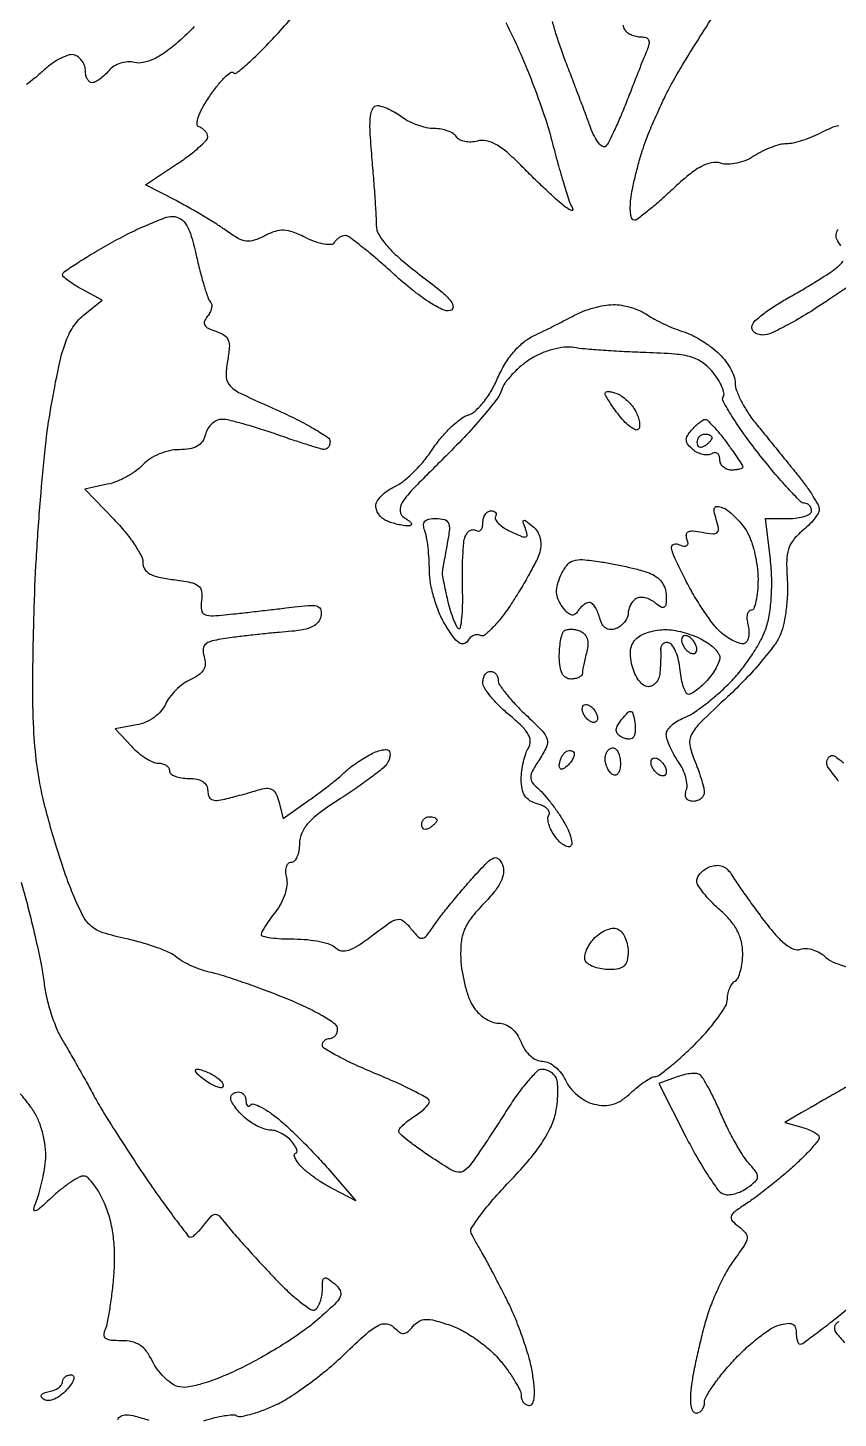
# Model space of a CAD drawing. Extents: x 0 to 102, y 0 to 135.
# Drawn here: x 71.19 to 80.16, y 37.76 to 53.14 of the extents above; entities that cross this region are included whole.
import ezdxf

# ---------------------------------------------------------------- set-up
doc = ezdxf.new("R2010")
doc.units = 0
doc.header["$MEASUREMENT"] = 0

msp = doc.modelspace()

# ---------------------------------------------------------------- linework, layer by layer
for points in [[(76.479322, 53.201653, -0.015748), (76.623816, 52.897868, -0.010361), (76.771639, 52.540042, -0.010428), (76.901131, 52.185499, -0.019737), (76.988062, 51.894037, 0.004768), (77.054698, 51.643469, 0.006238), (77.120637, 51.415822, 0.004699), (77.179898, 51.2268, 0.056876), (77.21136, 51.157622, -0.134107), (77.218549, 51.132028, -0.491659), (77.207269, 51.123199, -0.087823), (77.170483, 51.139847, -0.01729), (77.111887, 51.183, -0.016598), (77.030015, 51.252315, -0.004812), (76.908393, 51.364566, -0.004832), (76.773721, 51.493759, -0.005143), (76.644374, 51.622898, 0.020191), (76.49206, 51.766078, 0.051616), (76.368173, 51.852846, 0.075013), (76.261416, 51.892798, 0.116556), (76.163574, 51.890478, -0.053932), (76.092926, 51.879943, -0.059952), (76.024217, 51.885417, -0.068385), (75.967605, 51.905177, -0.13706), (75.933055, 51.93703, 0.116711), (75.89772, 51.972326, 0.049108), (75.837, 52.001984, 0.045006), (75.762903, 52.022192, 0.044105), (75.685877, 52.029, -0.052817), (75.601049, 52.037986, -0.031483), (75.503211, 52.065487, -0.031242), (75.408099, 52.105635, -0.046451), (75.33132, 52.153209, 0.028159), (75.260215, 52.200947, 0.026107), (75.182417, 52.241723, 0.027046), (75.109364, 52.270602, 0.074736), (75.055022, 52.280109, 0.283963), (75.003543, 52.249991, 0.095301), (74.97685, 52.163101, 0.040898), (74.972589, 52.00094, 0.008156), (74.993386, 51.71175, -0.002538), (75.012688, 51.479816, -0.002799), (75.028973, 51.255143, -0.002603), (75.040809, 51.063106, -0.014268), (75.043698, 50.959243, 0.136232), (75.071902, 50.857365, 0.04579), (75.163922, 50.731789, 0.034305), (75.313674, 50.584145, 0.015505), (75.528334, 50.411012, -0.008719), (75.758075, 50.230805, -0.046739), (75.871531, 50.119462, -0.176842), (75.895422, 50.05428, -0.358957), (75.862984, 50.014818, -0.165029), (75.774567, 50.026699, -0.028097), (75.624712, 50.111879, -0.026196), (75.443996, 50.242381, -0.015665), (75.242817, 50.414999, 0.007186), (75.057426, 50.579608, 0.010563), (74.88946, 50.718405, 0.0062), (74.745645, 50.829347, 0.162578), (74.699975, 50.8446, 0.090008), (74.668585, 50.838903, 0.053207), (74.634454, 50.821764, 0.050966), (74.602917, 50.796597, 0.060535), (74.57914, 50.76686, -0.243605), (74.542781, 50.745099, -0.057426), (74.469794, 50.748994, -0.045481), (74.375483, 50.773974, -0.028235), (74.270214, 50.819264, 0.025331), (74.125347, 50.882587, 0.07794), (74.020925, 50.904394, 0.091634), (73.924563, 50.891556, 0.044076), (73.809503, 50.842461, -0.041684), (73.693915, 50.792487, -0.113096), (73.605627, 50.783671, -0.098218), (73.514902, 50.81389, -0.026868), (73.387395, 50.895807, 0.014554), (73.278477, 50.969632, 0.006532), (73.131382, 51.060526, 0.00646), (72.973327, 51.152606, 0.008737), (72.827995, 51.231459), (72.490871, 51.406819), (72.834936, 51.63451, 0.014378), (72.966739, 51.72729, 0.020405), (73.077931, 51.817744, 0.017025), (73.162106, 51.897392, 0.197245), (73.179, 51.93855, 0.110114), (73.17197, 51.970085, 0.070067), (73.151321, 52.001699, 0.065095), (73.120796, 52.028595, 0.067737), (73.084774, 52.046309, -0.326294), (73.060443, 52.080517, -0.079094), (73.072937, 52.153114, -0.047226), (73.119819, 52.25735, -0.019799), (73.201201, 52.388132, -0.018017), (73.285684, 52.503453, -0.030935), (73.365132, 52.592204, -0.033699), (73.431279, 52.649224, -0.373396), (73.463453, 52.646947, 0.384499), (73.500696, 52.645036, 0.011263), (73.630709, 52.755754, 0.017147), (73.785916, 52.90393, 0.010279), (73.960376, 53.089811, -0.001661), (74.146403, 53.294991, -0.001576)], [(80.164113, 52.058568, 0.082694), (80.089984, 52.04029, 0.018505), (79.97197, 51.984186, -0.022758), (79.870353, 51.936932, -0.020097), (79.760599, 51.896921, -0.020579), (79.65871, 51.868916, -0.055966), (79.584473, 51.860321, 0.063634), (79.512239, 51.850837, 0.026001), (79.417774, 51.820615, 0.025215), (79.318402, 51.777183, 0.029402), (79.229066, 51.725884, -0.047502), (79.136747, 51.677221, -0.044522), (79.034893, 51.645581, -0.047241), (78.936743, 51.633966, -0.082867), (78.855997, 51.645508, 0.127201), (78.756326, 51.650924, 0.074804), (78.643449, 51.609966, 0.048188), (78.505368, 51.516768, 0.016373), (78.323564, 51.356424, -0.007957), (78.179676, 51.225148, -0.011584), (78.048381, 51.114446, -0.007247), (77.93601, 51.02672, -0.163523), (77.897561, 51.0138, -0.31246), (77.875338, 51.029191, -0.0524), (77.861552, 51.082141, -0.041518), (77.85651, 51.157273, -0.024997), (77.862401, 51.24645, -0.021658), (77.880521, 51.359261, -0.008952), (77.91434, 51.510164, -0.008838), (77.956421, 51.670902, -0.011252), (78.001164, 51.8175, -0.01668), (78.058782, 51.974328, -0.008401), (78.141316, 52.168326, -0.008333), (78.233424, 52.366172, -0.012242), (78.321471, 52.5366, -0.011212), (78.432269, 52.728434, -0.003738), (78.602786, 53.004279, -0.003718), (78.796255, 53.307065, -0.004231)], [(73.028717, 53.156771, -0.024042), (72.861886, 52.995791, -0.022934), (72.711232, 52.875545, -0.045205), (72.579766, 52.797203, -0.059309), (72.465812, 52.758352, -0.111419), (72.369022, 52.759496, 0.073031), (72.292238, 52.766266, 0.062452), (72.212309, 52.751507, 0.063272), (72.139524, 52.717798, 0.079662), (72.083714, 52.668939, -0.030337), (72.036209, 52.618291, -0.03337), (71.984337, 52.575474, -0.035478), (71.935588, 52.545425, -0.120954), (71.899641, 52.5366, -0.170139), (71.871316, 52.546526, -0.094361), (71.847208, 52.574657, -0.07493), (71.830904, 52.616596, -0.055357), (71.8254, 52.666155, 0.082087), (71.81666, 52.719035, 0.065818), (71.791057, 52.770832, 0.066426), (71.753183, 52.81374, 0.087363), (71.708489, 52.840573, 0.16219), (71.647727, 52.843299, 0.044737), (71.55723, 52.808597, 0.040244), (71.455842, 52.748368, 0.032746), (71.357736, 52.668718, -0.014243), (71.262904, 52.585725, -0.01859), (71.171362, 52.515661, -0.016391)], [(77.778847, 53.1718, 0.157085), (77.789299, 53.129449, 0.092986), (77.819049, 53.096803, 0.052985), (77.864978, 53.069242, 0.050407), (77.918943, 53.050524, 0.058352), (77.972944, 53.0442, -0.078723), (78.028658, 53.035373, -0.208339), (78.05822, 53.00918, -0.163521), (78.063215, 52.964274, -0.046075), (78.041732, 52.89615, 0.003975), (78.007658, 52.813165, 0.000833), (77.94941, 52.667333, 0.000874), (77.882407, 52.497903, 0.000827), (77.814749, 52.3251, -0.007444), (77.746813, 52.158131, -0.009482), (77.678976, 52.006335, -0.007728), (77.618056, 51.881716, -0.074848), (77.583982, 51.833943, -0.349453), (77.550866, 51.829633, -0.088742), (77.507166, 51.867957, -0.053035), (77.459293, 51.943001, -0.027311), (77.415101, 52.045443, 0.001504), (77.36429, 52.182227, 0.000616), (77.294502, 52.367687, 0.000609), (77.219064, 52.566682, 0.00078), (77.149087, 52.749735, -0.007453), (77.086638, 52.919872, -0.009274), (77.033907, 53.079884, -0.00781), (76.994405, 53.215132, -0.067238)], [(73.135046, 37.731054, -0.0185), (73.252833, 37.765151, -0.02389), (73.363223, 37.787185, -0.022782), (73.454734, 37.796708, -0.15413), (73.49834, 37.78568, 0.186721), (73.543603, 37.777238, 0.020154), (73.649282, 37.801438, 0.022563), (73.777071, 37.842446, 0.016327), (73.915505, 37.899075, 0.037529), (74.079066, 37.987576, 0.015325), (74.287574, 38.130728, 0.015062), (74.503158, 38.29888, 0.018619), (74.692999, 38.468694, -0.008732), (74.931126, 38.690328, -0.057225), (75.063932, 38.78469, -0.145974), (75.156579, 38.804779, -0.179137), (75.236506, 38.768037, 0.036475), (75.30152, 38.711875, 0.168798), (75.348203, 38.697172, 0.174437), (75.39302, 38.714799, 0.039508), (75.45094, 38.774327, -0.085593), (75.517518, 38.831242, -0.127284), (75.590768, 38.852569, -0.074946), (75.692622, 38.840339, -0.015505), (75.865569, 38.786818, -0.04521), (76.002983, 38.725208, -0.026047), (76.156366, 38.628203, -0.025856), (76.301421, 38.513822, -0.03896), (76.413846, 38.398691, -0.017559), (76.503339, 38.283502, -0.021065), (76.578935, 38.168938, -0.020311), (76.633824, 38.068591, -0.115489), (76.6476, 38.009746, 0.083113), (76.654564, 37.968138, 0.092708), (76.674636, 37.932803, 0.100584), (76.704531, 37.909174, 0.117625), (76.739636, 37.9008, 0.292823), (76.775834, 37.923988, 0.084882), (76.793832, 37.991101, 0.047291), (76.793625, 38.101686, 0.016317), (76.773041, 38.26035, 0.028914), (76.735599, 38.42821, 0.013924), (76.669356, 38.638538, 0.013755), (76.587884, 38.854677, 0.019157), (76.502404, 39.0429, 0.002074), (76.415684, 39.214152, 0.002297), (76.330428, 39.378921, 0.002129), (76.256428, 39.518887, 0.011873), (76.214661, 39.5928, -0.004087), (76.182471, 39.647752, -0.003187), (76.148363, 39.707967, -0.003222), (76.117307, 39.764473, -0.007831), (76.095322, 39.806658, -0.266764), (76.098457, 39.861984, -0.015076), (76.200231, 40.008177, -0.019845), (76.339806, 40.181491, -0.012943), (76.513688, 40.37057, 0.016191), (76.721947, 40.600005, 0.028874), (76.875556, 40.803354, 0.035467), (76.978877, 40.984516, 0.065584), (77.031513, 41.145274, 0.021521), (77.048804, 41.26587, 0.024733), (77.054607, 41.382022, 0.024929), (77.04978, 41.479677, 0.114076), (77.031693, 41.533111, 0.073352), (77.00292, 41.567269, 0.055449), (76.962772, 41.595542, 0.056023), (76.917926, 41.61402, 0.079979), (76.875257, 41.619135, 0.190057), (76.821701, 41.595477, 0.017637), (76.721856, 41.486989, 0.020737), (76.609112, 41.343858, 0.014784), (76.494529, 41.174985, -0.002384), (76.378944, 40.995196, -0.002481), (76.263165, 40.818899, -0.002386), (76.161559, 40.667419, -0.010835), (76.100056, 40.580768, -0.063163), (76.022088, 40.499569, -0.213251), (75.952636, 40.481142, -0.097782), (75.857948, 40.516331, -0.008461), (75.639776, 40.65546, -0.009953), (75.507279, 40.746987, -0.014863), (75.395572, 40.832638, -0.009779), (75.307529, 40.907311, -0.215187), (75.294, 40.937292, -0.178696), (75.30389, 40.964082, -0.02755), (75.343703, 41.005768, -0.02783), (75.398406, 41.051626, -0.020945), (75.4632, 41.095967, 0.024806), (75.52796, 41.141022, 0.031608), (75.582617, 41.189022, 0.032945), (75.621708, 41.233495, 0.166414), (75.632125, 41.264367, 0.271611), (75.612562, 41.297388, 0.007326), (75.458052, 41.379982, 0.013291), (75.266826, 41.472276, 0.008474), (75.039925, 41.569855, -0.01008), (74.813062, 41.668282, -0.015625), (74.621878, 41.763184, -0.009901), (74.470124, 41.848428, -0.265805), (74.448, 41.887105, -0.112804), (74.454494, 41.915523, -0.100212), (74.472851, 41.939717, -0.094196), (74.500296, 41.95595, -0.086789), (74.5326, 41.9616, 0.124317), (74.564843, 41.969743, 0.101071), (74.592268, 41.992664, 0.090805), (74.610647, 42.026953, 0.078543), (74.616925, 42.06735, 0.245458), (74.589245, 42.120002, 0.018572), (74.449065, 42.209508, 0.022237), (74.264596, 42.307109, 0.014897), (74.045875, 42.402793, 0.006096), (73.808736, 42.494881, 0.006003), (73.568211, 42.581646, 0.005916), (73.355688, 42.652634, 0.022765), (73.2213, 42.689106, -0.026999), (73.114572, 42.719044, -0.021888), (73.003762, 42.76218, -0.022414), (72.904926, 42.811126, -0.052038), (72.837145, 42.858361, 0.072585), (72.759729, 42.90773, 0.017882), (72.61971, 42.964797, 0.017927), (72.452946, 43.019211, 0.017074), (72.279992, 43.062528, -0.021161), (72.018987, 43.130169, -0.106124), (71.887795, 43.203097, -0.098768), (71.793482, 43.325856, -0.017089), (71.67236, 43.59418, -0.015275), (71.593226, 43.804864, -0.007376), (71.504211, 44.078973, -0.007307), (71.419757, 44.367625, -0.01041), (71.353876, 44.6265, -0.024815), (71.287613, 44.993224, -0.020223), (71.252263, 45.390708, -0.014255), (71.242141, 45.903107, -0.00469), (71.255815, 46.6569, -0.007359), (71.281818, 47.2722, -0.006217), (71.326987, 47.92213, -0.006312), (71.383256, 48.516152, -0.016453), (71.443127, 48.9411, -0.00772), (71.529548, 49.394584, -0.033531), (71.602725, 49.658186, -0.057607), (71.686554, 49.830443, -0.07934), (71.800672, 49.958902), (72.010491, 50.130704), (71.791046, 50.248148, -0.016431), (71.707052, 50.296715, -0.023615), (71.636357, 50.345531, -0.020937), (71.58353, 50.389437, -0.217307), (71.572604, 50.414746, -0.242862), (71.587798, 50.442764, -0.004732), (71.728338, 50.53644, -0.010241), (71.899, 50.642956, -0.006549), (72.101354, 50.76, -0.012055), (72.315346, 50.87337, -0.014503), (72.521898, 50.969121, -0.013212), (72.698938, 51.039556, -0.088285), (72.791905, 51.0561, -0.142598), (72.87648, 51.031479, -0.118408), (72.941865, 50.963847, -0.062925), (72.997255, 50.835389, -0.014976), (73.055318, 50.609387, 0.008124), (73.097725, 50.434408, 0.011085), (73.141971, 50.278297, 0.008097), (73.183628, 50.15026, 0.114156), (73.209029, 50.109571, -0.169465), (73.222683, 50.081281, -0.08299), (73.220589, 50.040806, -0.067315), (73.203667, 49.994693, -0.051693), (73.173812, 49.950049, 0.081108), (73.14252, 49.896748, 0.225126), (73.145646, 49.854509, 0.153101), (73.183797, 49.818952, 0.034775), (73.267023, 49.786014, -0.06192), (73.359324, 49.743569, -0.162206), (73.405422, 49.688224, -0.11574), (73.417602, 49.603286, -0.024359), (73.397019, 49.453695, 0.056091), (73.384376, 49.281721, 0.190115), (73.428855, 49.180612, 0.085067), (73.555, 49.092278, 0.006312), (73.939042, 48.916824, -0.011789), (74.166503, 48.809878, -0.017927), (74.358242, 48.705398, -0.012826), (74.507733, 48.611585, -0.251276), (74.5326, 48.565227, -0.069645), (74.527845, 48.531255, -0.08869), (74.513962, 48.502881, -0.105028), (74.493335, 48.484439, -0.14188), (74.46915, 48.478562, -0.062459), (74.426435, 48.485818, -0.002986), (74.287657, 48.528592, -0.004851), (74.123267, 48.582097, -0.003471), (73.9404, 48.645, 0.007988), (73.752124, 48.707868, 0.009298), (73.571191, 48.761408, 0.008435), (73.416914, 48.801169, 0.053898), (73.336917, 48.811438, 0.113065), (73.280791, 48.799757, 0.077462), (73.226328, 48.763686, 0.071748), (73.181759, 48.709459, 0.072358), (73.154487, 48.645, -0.085626), (73.119338, 48.567669, -0.112835), (73.062763, 48.515109, -0.090991), (72.979054, 48.485269, -0.040257), (72.861632, 48.4758, 0.055871), (72.754695, 48.463813, 0.042279), (72.642044, 48.428006, 0.043038), (72.539766, 48.374981, 0.067834), (72.46424, 48.311395, -0.053044), (72.389298, 48.24443, -0.02991), (72.286111, 48.17924, -0.029534), (72.17288, 48.125295, -0.042362), (72.066776, 48.092371), (71.818096, 48.037752), (72.138998, 47.70671, -0.020488), (72.261848, 47.569124, -0.024396), (72.365635, 47.429471, -0.02426), (72.440388, 47.305281, -0.123959), (72.4599, 47.227784, 0.13947), (72.480173, 47.156519, 0.126791), (72.535497, 47.103487, 0.074707), (72.636121, 47.065281, 0.022351), (72.7983, 47.0376, -0.017139), (72.985714, 47.007619, -0.111916), (73.07238, 46.969351, -0.196399), (73.109449, 46.908098, -0.073728), (73.110386, 46.805861, 0.06547), (73.10961, 46.698942, 0.277902), (73.147485, 46.650701, 0.110477), (73.23856, 46.637588, 0.008148), (73.491086, 46.661232, 0.000729), (73.667426, 46.680906, 0.000552), (73.860877, 46.702992, 0.000558), (74.04244, 46.72413, 0.0013), (74.178396, 46.74047, -0.017718), (74.325906, 46.753303, -0.115146), (74.398764, 46.740201, -0.242638), (74.430652, 46.701368, -0.099969), (74.431503, 46.631299, -0.131362), (74.400525, 46.566899, -0.097379), (74.338191, 46.517811, -0.069079), (74.241829, 46.484267, -0.031144), (74.108907, 46.466243, 0.005381), (73.969853, 46.454636, 0.00266), (73.793521, 46.43706, 0.002639), (73.610765, 46.416884, 0.003858), (73.450079, 46.397028, 0.013742), (73.249746, 46.365081, 0.102424), (73.161071, 46.328655, 0.226776), (73.128612, 46.27337, 0.09837), (73.138312, 46.186521, -0.078433), (73.150556, 46.105939, -0.131129), (73.132611, 46.040212, -0.109646), (73.081003, 45.984337, -0.044813), (72.990667, 45.932962, 0.051665), (72.908414, 45.884684, 0.035608), (72.826078, 45.8146, 0.035947), (72.755788, 45.73487, 0.059225), (72.710233, 45.657543, -0.08045), (72.661257, 45.581906, -0.054356), (72.584323, 45.51347, -0.052185), (72.49043, 45.460439, -0.058353), (72.391014, 45.430416), (72.152927, 45.3879), (72.330859, 45.19755, 0.031391), (72.408066, 45.124704, 0.032634), (72.492832, 45.063115, 0.034537), (72.572759, 45.020067, 0.106652), (72.632396, 45.0072, -0.066666), (72.679645, 45.000872, -0.083679), (72.719691, 44.982349, -0.099412), (72.746474, 44.954862, -0.144556), (72.756, 44.9226, 0.226478), (72.771468, 44.890204, 0.074992), (72.818128, 44.862851, 0.057076), (72.886508, 44.844186, 0.038131), (72.9675, 44.838, -0.046258), (73.059108, 44.829507, -0.097584), (73.125142, 44.803174, -0.129844), (73.16467, 44.759758, -0.120657), (73.179, 44.701238, 0.093232), (73.190341, 44.640943, 0.190028), (73.222577, 44.606162, 0.133013), (73.279701, 44.595572, 0.038177), (73.36935, 44.609808, 0.005297), (73.455189, 44.631214, 0.003215), (73.556278, 44.658259, 0.003221), (73.656239, 44.686386, 0.005674), (73.738399, 44.71109, -0.052073), (73.828696, 44.729336, -0.154691), (73.889721, 44.716225, -0.151225), (73.932893, 44.670073, -0.049062), (73.965643, 44.581409), (74.014186, 44.395778), (74.294543, 44.592955, 0.006335), (74.410118, 44.676447, 0.006019), (74.525547, 44.764255, 0.005986), (74.625731, 44.844334, 0.021099), (74.687247, 44.89922, -0.025637), (74.742392, 44.947529, -0.012907), (74.816485, 45.002965, -0.012782), (74.896205, 45.056454, -0.018504), (74.969443, 45.099208, -0.028677), (75.037666, 45.130833, -0.03958), (75.102184, 45.150621, -0.04467), (75.154955, 45.157477, -0.209308), (75.182817, 45.146583, -0.156461), (75.195061, 45.122774, -0.070568), (75.195902, 45.087276, -0.059758), (75.186007, 45.046236, -0.049443), (75.16624, 45.005808, -0.0842), (75.119818, 44.953048, -0.008849), (74.989851, 44.851446, -0.010755), (74.829174, 44.735687, -0.008428), (74.650168, 44.61688, 0.015319), (74.424889, 44.462848, 0.050452), (74.291045, 44.342783, 0.079691), (74.219096, 44.232904, 0.105565), (74.1942, 44.1163, -0.043278), (74.187265, 44.036329, -0.063005), (74.16645, 43.968764, -0.082641), (74.135846, 43.923016, -0.206953), (74.099733, 43.9074, 0.196656), (74.067033, 43.894021, 0.126287), (74.045567, 43.858441, 0.086671), (74.039097, 43.80418, 0.05043), (74.04925, 43.739206, -0.091953), (74.055076, 43.658861, -0.048315), (74.034368, 43.560529, -0.044914), (73.991955, 43.458478, -0.045749), (73.932217, 43.366312, 0.011012), (73.870547, 43.284255, 0.014728), (73.818499, 43.207024, 0.011881), (73.779018, 43.14113, 0.129731), (73.7712, 43.111506, 0.35568), (73.787302, 43.091734, 0.016756), (73.87806, 43.076119, 0.021287), (73.995513, 43.065009, 0.012936), (74.13498, 43.0614, -0.024502), (74.281403, 43.05422, -0.027633), (74.420575, 43.032725, -0.028473), (74.535352, 43.001524, -0.11628), (74.596378, 42.963782, 0.158418), (74.660304, 42.931215, 0.120847), (74.739051, 42.937812, 0.064926), (74.845092, 42.989531, 0.017041), (74.999567, 43.099236, -0.009137), (75.194417, 43.2423, -0.110126), (75.279756, 43.277948, -0.221163), (75.346328, 43.260309, -0.052113), (75.428753, 43.175703, 0.026286), (75.5083, 43.085148, 0.254902), (75.55547, 43.070645, 0.180649), (75.603604, 43.10071, 0.012873), (75.698134, 43.230557, -0.014556), (75.772685, 43.33224, -0.00586), (75.880126, 43.466891, -0.005793), (75.999286, 43.60929, -0.007302), (76.11299, 43.738157, -0.008767), (76.271166, 43.906218, -0.097496), (76.34662, 43.958258, -0.309981), (76.397754, 43.94833, -0.102652), (76.441431, 43.880674, -0.123142), (76.452188, 43.794102, -0.082871), (76.423873, 43.698094, -0.056848), (76.352864, 43.586261, -0.022623), (76.232235, 43.449977, 0.026577), (76.095319, 43.292808, 0.067609), (76.019207, 43.162451, 0.07395), (75.984396, 43.023716, 0.036844), (75.979939, 42.842203, 0.027693), (75.994678, 42.701633, 0.022254), (76.025537, 42.552729, 0.022785), (76.066575, 42.417387, 0.052029), (76.112345, 42.32115, 0.058192), (76.16934, 42.24834, 0.05063), (76.244125, 42.186715, 0.053315), (76.324503, 42.144714, 0.094022), (76.397844, 42.1308, -0.097986), (76.472609, 42.116006, -0.078146), (76.542965, 42.073192, -0.070149), (76.603043, 42.005799, -0.056231), (76.6476, 41.9193, 0.057072), (76.690608, 41.83615, 0.063381), (76.75005, 41.768096, 0.070592), (76.817912, 41.723119, 0.111546), (76.885727, 41.7078, -0.112468), (76.953098, 41.692452, -0.060779), (77.025107, 41.646357, -0.05589), (77.090566, 41.578626, -0.057348), (77.138743, 41.498634, 0.065718), (77.19133, 41.414528, 0.045522), (77.2704, 41.33476, 0.045649), (77.362249, 41.270895, 0.067713), (77.453107, 41.234487, 0.055491), (77.566057, 41.219141, 0.07992), (77.665827, 41.232727, 0.074058), (77.761688, 41.278171, 0.040938), (77.863286, 41.359053, -0.018241), (77.942026, 41.427795, -0.022339), (78.020573, 41.485858, -0.021555), (78.089621, 41.528077, -0.127099), (78.13035, 41.5386, 0.162023), (78.175777, 41.553717, 0.009806), (78.290545, 41.643179, 0.013839), (78.424554, 41.758225, 0.009736), (78.569048, 41.894614, 0.018962), (78.707935, 42.041666, 0.023445), (78.825242, 42.189111, 0.022757), (78.910483, 42.319314, 0.134338), (78.9318, 42.397222, -0.052176), (78.938073, 42.457174, -0.048458), (78.956651, 42.516112, -0.051883), (78.98398, 42.565445, -0.102274), (79.0164, 42.5961, 0.149108), (79.049037, 42.633222, 0.039442), (79.076149, 42.708356, 0.036409), (79.094776, 42.802825, 0.030483), (79.101, 42.904826, 0.05915), (79.085666, 43.033995, 0.062781), (79.04055, 43.153232, 0.056125), (78.962178, 43.267972, 0.034808), (78.8472, 43.383973, -0.020335), (78.750028, 43.476497, -0.02533), (78.667954, 43.570342, -0.02497), (78.608495, 43.653981, -0.142982), (78.5934, 43.705688, -0.126812), (78.60425, 43.747779, -0.063693), (78.63689, 43.792379, -0.057022), (78.684828, 43.832585, -0.054056), (78.74145, 43.861773, -0.078132), (78.809794, 43.876484, -0.101565), (78.873001, 43.867166, -0.09939), (78.928419, 43.833423, -0.071986), (78.9741, 43.777164, 0.015982), (79.023678, 43.699857, 0.003407), (79.115035, 43.56887, 0.00356), (79.223065, 43.418489, 0.003381), (79.335079, 43.267043, 0.019128), (79.464256, 43.107902, 0.045886), (79.574381, 43.003444, 0.067805), (79.66679, 42.949066, 0.193069), (79.74008, 42.947964, -0.111745), (79.800558, 42.956724, -0.057377), (79.876103, 42.941932, -0.052797), (79.954133, 42.907694, -0.0542), (80.022517, 42.85812, 0.09175), (80.121428, 42.797126, 0.027596), (80.290247, 42.742226, 0.024633)], [(80.187961, 50.733171, -0.05967), (80.145583, 50.798776, -0.144569), (80.136077, 50.855106, -0.126364), (80.158433, 50.912512, -0.040681)], [(80.331848, 50.317311, 0.009611), (80.060199, 50.139394, -0.011536), (79.827327, 49.988151, -0.014808), (79.606074, 49.860494, -0.012653), (79.41727, 49.764968, -0.111548), (79.3266, 49.744605, -0.068471), (79.269603, 49.75252, -0.111425), (79.226839, 49.775696, -0.143628), (79.204872, 49.810202, -0.149175), (79.20546, 49.85055, -0.134752), (79.240087, 49.903561, -0.018841), (79.34233, 49.987364, -0.020409), (79.474075, 50.079074, -0.016047), (79.623711, 50.1678, 0.00712), (79.781085, 50.257356, 0.007077), (79.936166, 50.351533, 0.006965), (80.069383, 50.437644, 0.027301), (80.147744, 50.496275, 0.040296), (80.212929, 50.560437, 0.136997)], [(80.162957, 44.805694, -0.006697), (80.048118, 44.959523, -0.158273), (80.0316, 45.010398, -0.071904), (80.036097, 45.041505, -0.087001), (80.049191, 45.067888, -0.100405), (80.068647, 45.085526, -0.134876), (80.091483, 45.0918, -0.161245), (80.127606, 45.07984, -0.009165), (80.221803, 45.007064, -0.013265)], [(71.114185, 43.688487, -0.006841), (71.199078, 43.373381, -0.006465), (71.277009, 43.0501, -0.00644), (71.33861, 42.762133, -0.022379), (71.367635, 42.574046, 0.030428), (71.394628, 42.416039, 0.020268), (71.44374, 42.238974, 0.020432), (71.50563, 42.070449, 0.03717), (71.571651, 41.939546, -0.004238), (71.647825, 41.810414, -0.002147), (71.74166, 41.646596, -0.002132), (71.837091, 41.476636, -0.003178), (71.918978, 41.3271, 0.013517), (72.017342, 41.155971, 0.00437), (72.17197, 40.907933, 0.004353), (72.348808, 40.634993, 0.004875), (72.523917, 40.37535, 0.004506), (72.688984, 40.140236, 0.007141), (72.835043, 39.942172, 0.002452), (72.963334, 39.775014, 0.231849), (72.98989, 39.762, 0.16838), (73.013169, 39.770068, 0.020913), (73.054456, 39.80549, 0.022775), (73.101271, 39.853351, 0.01702), (73.148523, 39.91005, -0.019843), (73.221926, 39.997123, -0.209338), (73.263473, 40.015576, -0.211558), (73.304955, 39.997463, -0.020293), (73.377793, 39.911258, 0.014579), (73.445488, 39.829258, 0.002685), (73.575506, 39.682401, 0.002881), (73.729556, 39.512252, 0.002619), (73.890501, 39.338372, 0.014727), (74.048985, 39.178639, 0.023046), (74.195303, 39.05191, 0.019269), (74.318301, 38.962387, 0.294117), (74.368508, 38.961457, 0.121677), (74.399034, 38.992621, 0.047899), (74.424649, 39.047433, 0.043742), (74.442121, 39.114729, 0.041671), (74.448, 39.185152, -0.021108), (74.452052, 39.281086, -0.272517), (74.471962, 39.309181, -0.264506), (74.506714, 39.305869, -0.020137), (74.584478, 39.246451, -0.099252), (74.643741, 39.173198, -0.236377), (74.644976, 39.105065, -0.092578), (74.581597, 39.018274, -0.009687), (74.394128, 38.848449, -0.026227), (74.231724, 38.721301, -0.012188), (74.008835, 38.572896, -0.012037), (73.766689, 38.428084, -0.016435), (73.541444, 38.310237, -0.015645), (73.309744, 38.207355, -0.02682), (73.109982, 38.138269, -0.031282), (72.948807, 38.10277, -0.11591), (72.845716, 38.110676, -0.080648), (72.772655, 38.147631, -0.0396), (72.693287, 38.215627, -0.037954), (72.620166, 38.30115, -0.044943), (72.565352, 38.392246, 0.046834), (72.500548, 38.49903, 0.088429), (72.427426, 38.567883, 0.09284), (72.337586, 38.605211, 0.055997), (72.222447, 38.616388, -0.024675), (72.108532, 38.620288, -0.136066), (72.051482, 38.641375, -0.251273), (72.032214, 38.680864, -0.092615), (72.046378, 38.743288, 0.053655), (72.07046, 38.820966, 0.009382), (72.097122, 38.972073, 0.010086), (72.121595, 39.151296, 0.008899), (72.14, 39.339, 0.022226), (72.14794, 39.562568, 0.028759), (72.134314, 39.76733, 0.031282), (72.099172, 39.953578, 0.03819), (72.042504, 40.12155, 0.024931), (71.983583, 40.243039, 0.033922), (71.917949, 40.345608, 0.036042), (71.854822, 40.419183, 0.200013), (71.807744, 40.4388, 0.12562), (71.754158, 40.425121, 0.021597), (71.663595, 40.370459, 0.022336), (71.5606, 40.295223, 0.018313), (71.457428, 40.20615, -0.005804), (71.321604, 40.082826, -0.097883), (71.269576, 40.052311, -0.584505), (71.25236, 40.06749, -0.043446), (71.27534, 40.1427, 0.025189), (71.304168, 40.226046, 0.010852), (71.334511, 40.339682, 0.010706), (71.36165, 40.462297, 0.013928), (71.380943, 40.575675, 0.050443), (71.385767, 40.69653, 0.030698), (71.368316, 40.838529, 0.030375), (71.333012, 40.980103, 0.04306), (71.28354, 41.100052, 0.040873), (71.211087, 41.215887, 0.020689), (71.102539, 41.349564, 0.020402)], [(80.36749, 41.491621, 0.000267), (80.186956, 41.388489, 0.000263), (80.005575, 41.284617, 0.000259), (79.846708, 41.193418, 0.001008), (79.74858, 41.136756), (79.5663, 41.031011), (79.75665, 40.978839, -0.028042), (79.829546, 40.954391, -0.039342), (79.891085, 40.924032, -0.044463), (79.934682, 40.892523, -0.217358), (79.947, 40.865526, -0.171207), (79.934471, 40.83001, -0.011764), (79.864635, 40.747396, -0.015702), (79.774023, 40.65143, -0.011097), (79.666609, 40.549236, -0.009792), (79.541996, 40.440225, -0.007096), (79.39918, 40.323562, -0.007171), (79.260345, 40.216608, -0.015508), (79.149953, 40.13928, 0.012889), (79.012642, 40.044163, 0.149908), (78.973991, 39.992424, 0.280748), (78.983863, 39.944561, 0.04719), (79.056962, 39.879709, -0.058344), (79.131175, 39.81086, -0.21427), (79.14871, 39.750818, -0.113329), (79.119095, 39.673012, -0.011812), (79.005907, 39.5121, 0.0332), (78.923095, 39.382978, 0.016376), (78.834562, 39.209179, 0.016173), (78.754117, 39.02207, 0.022697), (78.695495, 38.849978, 0.0092), (78.647809, 38.673941, 0.006519), (78.60053, 38.474796, 0.006582), (78.560343, 38.28334, 0.013832), (78.53522, 38.13345, 0.020883), (78.522099, 37.998111, 0.052306), (78.527016, 37.899126, 0.088341), (78.548103, 37.837637, 0.27251), (78.584514, 37.8162, 0.12332), (78.620168, 37.82513, 0.100774), (78.650538, 37.850281, 0.090874), (78.670944, 37.887901, 0.079102), (78.678, 37.93222, -0.133705), (78.695482, 37.996428, -0.018122), (78.771192, 38.115092, -0.01982), (78.873768, 38.251781, -0.015533), (78.99525, 38.391843, -0.019867), (79.130683, 38.527311, -0.020432), (79.275223, 38.650281, -0.020674), (79.40883, 38.746218, -0.076785), (79.50285, 38.789124, -0.034564), (79.593626, 38.80807, -0.133205), (79.650251, 38.800771, -0.202246), (79.681981, 38.768609, -0.095168), (79.6932, 38.710201, 0.031111), (79.696364, 38.659402, 0.048176), (79.705977, 38.616552, 0.061611), (79.719976, 38.586818, 0.257395), (79.736695, 38.5776, 0.158774), (79.765864, 38.587102, 0.002641), (79.904712, 38.689431, 0.006526), (80.065308, 38.812394, 0.004255), (80.247587, 38.9583, -0.00697)], [(80.164234, 38.825526, 0.097721), (80.139019, 38.808789, 0.09816), (80.122133, 38.783801, 0.099975), (80.1162, 38.754425, 0.170305), (80.132245, 38.708684, 0.009827), (80.228764, 38.592782, 0.014046)], [(72.181966, 37.743799, -0.199688), (72.215823, 37.782718, -0.120491), (72.276384, 37.796314, -0.059757), (72.374043, 37.782715, -0.015262), (72.527416, 37.737238, 0.027813)]]:
    msp.add_lwpolyline(points, format="xyb")
for points in [[(77.665126, 50.080949, -0.045302), (77.759182, 50.073407, -0.029657), (77.86516, 50.048609, -0.029801), (77.966399, 50.011799, -0.049323), (78.045826, 49.967696, 0.026257), (78.124965, 49.918854, 0.014684), (78.225809, 49.867491, 0.014619), (78.331073, 49.82143, 0.022983), (78.4242, 49.788772, -0.039482), (78.51893, 49.752003, -0.021223), (78.629487, 49.692804, -0.021008), (78.737743, 49.622487, -0.03079), (78.82605, 49.55113, -0.041801), (78.898888, 49.472322, -0.037626), (78.960485, 49.379782, -0.039654), (79.002921, 49.287931, -0.088614), (79.0164, 49.212472, 0.092448), (79.031745, 49.13019, 0.027103), (79.084741, 49.012446, 0.026218), (79.160007, 48.883855, 0.025409), (79.24905, 48.762441, -0.000201), (79.354957, 48.632325, -0.000117), (79.4817, 48.476408, -0.000117), (79.608439, 48.320346, -0.0002), (79.71435, 48.189761, -0.013829), (79.803438, 48.073392, -0.017638), (79.878659, 47.961159, -0.015711), (79.934477, 47.864517, -0.123712), (79.947, 47.814679, -0.135799), (79.934863, 47.770817, -0.031567), (79.891085, 47.707237, -0.03031), (79.829514, 47.63798, -0.025667), (79.75665, 47.57249, 0.055183), (79.661579, 47.476332, 0.092084), (79.608596, 47.375987, 0.071226), (79.587549, 47.245518, 0.022309), (79.592884, 47.04709, -0.026946), (79.595701, 46.887179, -0.020913), (79.58212, 46.713609, -0.021342), (79.555675, 46.552396, -0.046893), (79.518908, 46.433108, -0.061929), (79.44958, 46.311006, -0.015412), (79.306499, 46.130749, -0.015518), (79.12866, 45.933136, -0.015022), (78.937025, 45.744714, 0.006541), (78.632797, 45.455571, 0.076511), (78.534633, 45.325096, 0.165974), (78.515609, 45.20966, 0.059439), (78.563034, 45.047396, -0.012453), (78.604402, 44.943278, -0.012952), (78.63996, 44.838572, -0.012729), (78.666007, 44.746613, -0.053676), (78.674184, 44.68995, -0.117936), (78.666063, 44.649623, -0.104554), (78.640382, 44.615264, -0.096294), (78.600912, 44.592212, -0.084348), (78.553755, 44.5842, -0.094597), (78.507214, 44.593085, -0.159789), (78.476979, 44.618251, -0.150987), (78.466501, 44.657635, -0.081863), (78.476701, 44.707176, 0.113225), (78.485322, 44.767951, 0.046462), (78.470536, 44.850413, 0.042842), (78.437393, 44.939565, 0.042391), (78.389446, 45.0221, -0.024132), (78.337987, 45.103676, -0.023957), (78.294493, 45.190026, -0.024642), (78.263916, 45.268997, -0.080208), (78.255, 45.324218, -0.14414), (78.269002, 45.37178, -0.06011), (78.312126, 45.423745, -0.052637), (78.375074, 45.471882, -0.046121), (78.449472, 45.508326, 0.054928), (78.544754, 45.557094, 0.016747), (78.677147, 45.650874, 0.016546), (78.819444, 45.766625, 0.017358), (78.951447, 45.889767, 0.028127), (79.076553, 46.0298, 0.021247), (79.198153, 46.196426, 0.021647), (79.299213, 46.363251, 0.045682), (79.359487, 46.501901, 0.040933), (79.39679, 46.656373, 0.023257), (79.41765, 46.847643, 0.022075), (79.421384, 47.055284, 0.022712), (79.406673, 47.260466), (79.353322, 47.7144), (79.607861, 47.7144, 0.031533), (79.705371, 47.720556, 0.048736), (79.787629, 47.739251, 0.062511), (79.844635, 47.766489, 0.255394), (79.8624, 47.799, 0.089683), (79.85656, 47.831299, 0.095245), (79.839817, 47.858749, 0.099804), (79.814852, 47.877114, 0.109253), (79.785522, 47.8836, -0.201761), (79.739768, 47.902846, -0.006993), (79.603697, 48.045879, -0.012072), (79.446438, 48.22434, -0.00803), (79.274499, 48.43604, -0.01077), (79.111381, 48.653068, -0.016725), (78.981182, 48.847717, -0.011104), (78.884564, 49.011158, -0.272793), (78.885623, 49.061727, 0.196224), (78.892545, 49.103025, 0.045042), (78.870432, 49.171703, 0.039996), (78.828494, 49.25197, 0.029818), (78.770337, 49.333253, 0.066755), (78.659886, 49.437567, 0.084771), (78.534041, 49.499037, 0.051981), (78.351093, 49.532586, 0.011327), (78.030541, 49.550184, -0.004588), (77.792641, 49.560031, -0.004696), (77.556813, 49.574182, -0.004559), (77.352365, 49.590253, -0.019591), (77.231254, 49.605686, 0.067642), (77.124938, 49.608965, 0.03945), (76.999308, 49.585702, 0.037215), (76.869143, 49.540191, 0.038442), (76.748638, 49.476287, 0.034337), (76.643961, 49.399469, 0.030666), (76.546504, 49.306273, 0.031973), (76.469368, 49.211373, 0.077971), (76.429235, 49.130969, -0.089017), (76.376564, 49.030997, -0.010645), (76.218082, 48.836513, -0.012416), (76.017313, 48.612112, -0.009906), (75.790228, 48.380029, 0.005154), (75.459413, 48.048299, 0.047923), (75.332655, 47.890885, 0.173629), (75.309326, 47.79486, 0.238885), (75.356778, 47.721553, -0.027416), (75.407872, 47.68792, -0.106337), (75.432781, 47.65963, -0.352275), (75.429714, 47.641471, -0.176818), (75.406669, 47.632373, -0.040395), (75.359357, 47.634964, -0.017802), (75.297561, 47.64564, -0.017484), (75.232493, 47.661676, -0.022456), (75.174019, 47.681151, -0.071587), (75.12286, 47.709723, -0.063723), (75.079509, 47.752569, -0.066848), (75.050173, 47.802582, -0.099574), (75.0402, 47.852165, -0.138206), (75.055044, 47.904841, -0.055354), (75.101379, 47.964552, -0.049174), (75.16879, 48.021561, -0.044079), (75.248471, 48.066722, 0.06313), (75.343154, 48.125245, 0.024841), (75.457682, 48.227611, 0.02411), (75.571955, 48.351877, 0.027686), (75.668214, 48.481174, -0.027532), (75.762317, 48.607655, -0.027227), (75.870079, 48.723528, -0.028293), (75.975359, 48.814136, -0.086902), (76.058452, 48.857469, 0.107074), (76.138934, 48.903621, 0.039595), (76.229255, 48.9991, 0.036222), (76.316333, 49.124734, 0.032189), (76.388255, 49.266564, -0.034348), (76.46767, 49.421509, -0.039995), (76.564106, 49.555952, -0.043564), (76.671531, 49.66255, -0.063653), (76.783796, 49.734085, 0.00408), (76.892792, 49.786515, 0.00261), (77.018605, 49.849121, 0.002622), (77.14125, 49.911759, 0.004893), (77.2398, 49.963974, -0.034265), (77.336372, 50.00809, -0.022908), (77.451983, 50.045659, -0.023101), (77.567956, 50.07186, -0.041392)], [(77.70745, 49.097692, -0.063325), (77.762712, 49.06801, -0.034875), (77.82202, 49.019152, -0.034154), (77.876142, 48.960317, -0.046038), (77.915974, 48.89997, -0.038214), (77.942592, 48.839556, -0.048804), (77.95711, 48.780508, -0.057235), (77.958554, 48.731101, -0.176876), (77.944692, 48.701292, -0.305105), (77.914542, 48.695396, -0.056386), (77.862585, 48.724581, -0.043659), (77.80037, 48.778241, -0.026334), (77.736169, 48.851563, -0.010636), (77.675665, 48.931943, -0.01433), (77.624603, 49.007334, -0.01135), (77.585729, 49.071608, -0.131058), (77.5782, 49.099839, -0.315465), (77.58819, 49.114096, -0.091522), (77.616167, 49.118782, -0.056943), (77.65788, 49.113312, -0.030578)], [(78.68324, 48.810982, -0.210699), (78.710156, 48.801226, -0.013141), (78.771192, 48.739707, -0.017609), (78.841514, 48.659521, -0.012027), (78.91589, 48.563826, -0.005627), (78.986821, 48.465593, -0.008314), (79.046624, 48.377709, -0.004422), (79.094997, 48.302576, -0.141734), (79.101, 48.281826, -0.296276), (79.093046, 48.269581, -0.043629), (79.063723, 48.25949, -0.037559), (79.022733, 48.252489, -0.023523), (78.9741, 48.2502, -0.091687), (78.925655, 48.259159, -0.09591), (78.884477, 48.284802, -0.09947), (78.856921, 48.323051, -0.106911), (78.8472, 48.367993, 0.080297), (78.840584, 48.408926, 0.158556), (78.82126, 48.435152, 0.183939), (78.792513, 48.442723, 0.112283), (78.758894, 48.43121, -0.1238), (78.716254, 48.417681, -0.068266), (78.661389, 48.421828, -0.06139), (78.603286, 48.442015, -0.058996), (78.550966, 48.475911, -0.047598), (78.496007, 48.53114, -0.152945), (78.476785, 48.578674, -0.153548), (78.488149, 48.62856, -0.048092), (78.533522, 48.691476, -0.019946), (78.576128, 48.736233, -0.024124), (78.61965, 48.77455, -0.023794), (78.658648, 48.802749, -0.128424)], [(78.678, 48.645, 0.105053), (78.64572, 48.638142, 0.099167), (78.618251, 48.618682, 0.09642), (78.59984, 48.589607, 0.093332), (78.5934, 48.555407, 0.108972), (78.600023, 48.525379, 0.182303), (78.618251, 48.507491, 0.161196), (78.645674, 48.504859, 0.082592), (78.678, 48.5181, 0.029505), (78.710383, 48.540857, 0.035638), (78.737749, 48.565986, 0.038439), (78.757055, 48.589865, 0.151918), (78.7626, 48.607693, 0.210953), (78.756301, 48.621959, 0.081139), (78.737749, 48.634041, 0.061769), (78.710389, 48.642264, 0.042167)], [(78.878893, 47.833664, -0.072929), (78.936952, 47.801035, -0.02752), (79.007606, 47.739982, -0.026556), (79.078337, 47.664062, -0.029232), (79.138225, 47.583373, -0.058357), (79.188904, 47.481966, -0.027098), (79.231432, 47.340841, -0.026399), (79.260516, 47.186047, -0.033247), (79.2702, 47.040577, -0.021174), (79.264657, 46.909735, -0.034081), (79.247675, 46.799479, -0.037565), (79.223301, 46.719567, -0.309242), (79.19352, 46.6992, 0.231629), (79.167658, 46.68654, 0.111697), (79.151629, 46.652302, 0.074391), (79.148173, 46.60071, 0.043566), (79.15859, 46.539548, -0.045499), (79.169293, 46.475209, -0.054481), (79.167149, 46.41386, -0.063533), (79.153389, 46.364275, -0.156159), (79.129097, 46.335865, -0.189438), (79.089526, 46.3287, -0.047729), (79.025616, 46.347819, -0.041911), (78.951382, 46.385513, -0.031771), (78.876866, 46.43839, -0.05593), (78.792101, 46.52435, -0.016396), (78.682097, 46.674006, -0.016248), (78.568517, 46.851761, -0.016768), (78.467976, 47.034688, -0.00646), (78.349876, 47.27541, -0.05835), (78.312314, 47.386296, -0.334995), (78.330849, 47.426033, -0.216875), (78.383856, 47.429256, 0.033803), (78.448147, 47.409451, 0.194589), (78.482644, 47.414775, 0.291829), (78.495292, 47.43996, 0.066077), (78.483643, 47.488732, -0.115507), (78.476779, 47.538737, -0.272829), (78.498026, 47.568107, -0.126835), (78.552456, 47.576863, -0.024021), (78.652825, 47.562632, 0.021115), (78.772308, 47.544982, 0.211706), (78.819197, 47.560148, 0.261485), (78.833674, 47.602522, 0.031267), (78.80877, 47.702208, -0.022848), (78.784743, 47.791934, -0.178354), (78.790556, 47.834086, -0.31204), (78.819091, 47.848791, -0.059396)], [(76.314193, 47.799, -0.076774), (76.345466, 47.79417, -0.154213), (76.365697, 47.779954, -0.186271), (76.371861, 47.758832, -0.117842), (76.363715, 47.734164, 0.278828), (76.363403, 47.702175, 0.068007), (76.397572, 47.659039, 0.050298), (76.457061, 47.612432, 0.030789), (76.535245, 47.569467, 0.009665), (76.656238, 47.515201, 0.154874), (76.700339, 47.511, 0.41036), (76.715549, 47.534234, 0.041836), (76.695286, 47.60397, -0.013834), (76.669431, 47.677356, -0.4129), (76.677554, 47.693266, -0.248772), (76.700346, 47.689305, -0.008249), (76.774473, 47.629822, -0.076693), (76.825151, 47.572619, -0.076002), (76.856423, 47.502629, -0.073409), (76.866017, 47.424324, -0.06459), (76.853409, 47.342906, -0.044386), (76.81688, 47.249102, -0.010596), (76.739327, 47.100592, -0.01081), (76.642589, 46.933217, -0.010501), (76.537801, 46.768533, -0.01776), (76.431164, 46.62017, -0.02861), (76.329034, 46.502763, -0.028081), (76.241654, 46.422733, -0.320038), (76.197543, 46.419822, 0.141988), (76.163163, 46.429392, 0.099731), (76.12364, 46.420992, 0.084563), (76.084951, 46.395813, 0.067994), (76.053328, 46.357447, -0.209952), (76.010923, 46.328229, -0.20888), (75.960594, 46.33961, -0.079851), (75.896241, 46.405028, -0.017591), (75.809303, 46.536959, -0.039287), (75.74175, 46.670296, -0.025991), (75.684719, 46.832324, -0.026174), (75.645531, 46.996632, -0.045225), (75.632716, 47.136431, 0.014627), (75.628821, 47.265057, 0.014072), (75.617408, 47.394911, 0.014145), (75.600899, 47.508687, 0.048543), (75.581049, 47.580581, -0.076403), (75.567685, 47.642103, -0.2058), (75.582486, 47.683347, -0.161899), (75.626403, 47.7073, -0.044603), (75.705834, 47.7144, -0.061472), (75.798378, 47.702979, -0.22857), (75.842265, 47.666388, -0.135368), (75.853761, 47.593896, -0.018109), (75.830729, 47.43945, 0.000918), (75.810734, 47.331052, 0.001235), (75.793054, 47.232841, 0.00084), (75.778561, 47.150369, 0.013304), (75.774428, 47.1222, 0.072159), (75.775132, 47.094044, 0.004499), (75.789926, 47.011844, 0.006576), (75.809792, 46.913949, 0.004828), (75.834293, 46.80592, 0.015531), (75.863318, 46.698428, 0.02017), (75.896872, 46.602083, 0.018258), (75.930395, 46.52537, 0.14313), (75.956159, 46.496742, 0.528392), (75.977826, 46.506381, 0.020132), (75.992408, 46.610019, 0.020876), (76.000728, 46.753851, 0.011183), (75.999601, 46.931791, -0.009092), (75.99762, 47.120149, -0.010929), (76.00285, 47.297213, -0.009705), (76.013364, 47.445488, -0.069162), (76.029616, 47.515433, -0.072198), (76.051924, 47.555263, -0.10206), (76.082595, 47.581769, -0.123994), (76.116608, 47.59091, -0.143315), (76.148865, 47.582021, 0.162044), (76.177564, 47.575232, 0.190884), (76.202353, 47.587707, 0.124582), (76.219116, 47.619951, 0.057951), (76.2246, 47.667107, -0.06614), (76.231299, 47.717526, -0.083321), (76.250918, 47.760256, -0.099271), (76.280027, 47.788836, -0.145596)], [(77.527832, 47.235732, -0.00994), (77.674436, 47.210107, -0.008396), (77.82844, 47.177329, -0.00849), (77.967902, 47.142685, -0.023253), (78.06465, 47.112018, -0.066651), (78.142879, 47.070636, -0.076142), (78.20351, 47.011648, -0.079567), (78.241786, 46.939602, -0.082574), (78.255, 46.860135, -0.021802), (78.250853, 46.76508, -0.23178), (78.231411, 46.732843, -0.292598), (78.197713, 46.732733, -0.031682), (78.131806, 46.780724, 0.05732), (78.078122, 46.815759, 0.06058), (78.01886, 46.836901, 0.067771), (77.963197, 46.841719, 0.126816), (77.920306, 46.82839, 0.079778), (77.886513, 46.79918, 0.053412), (77.85794, 46.756695, 0.052549), (77.838542, 46.708175, 0.068942), (77.832, 46.660958, -0.10538), (77.821982, 46.613953, -0.066622), (77.792423, 46.566067, -0.062485), (77.748781, 46.524593, -0.067279), (77.697271, 46.496402, -0.091052), (77.635751, 46.484902, -0.14737), (77.585125, 46.499978, -0.126016), (77.545942, 46.543062, -0.057947), (77.518204, 46.614251, 0.036201), (77.496107, 46.679154, 0.047972), (77.466404, 46.733995, 0.056777), (77.434017, 46.772005, 0.190161), (77.404126, 46.7838, 0.110964), (77.373064, 46.776821, 0.050352), (77.337186, 46.755184, 0.046427), (77.302378, 46.723651, 0.047125), (77.274179, 46.686384, -0.115925), (77.240319, 46.652455, -0.215229), (77.202512, 46.647451, -0.128128), (77.158666, 46.674168, -0.034337), (77.105643, 46.737118, -0.056493), (77.05902, 46.81883, -0.090019), (77.041036, 46.897014, -0.080811), (77.050884, 46.982471, -0.037898), (77.089338, 47.087242, -0.052994), (77.153519, 47.195928, -0.152408), (77.223538, 47.246873, -0.102937), (77.327603, 47.259565, -0.017345)], [(77.297187, 46.470204, -0.107069), (77.346838, 46.437693, -0.112612), (77.377491, 46.388083, -0.093756), (77.386896, 46.3224, -0.054424), (77.374671, 46.243383, 0.00747), (77.356226, 46.170321, 0.008055), (77.34046, 46.09855, 0.007678), (77.328882, 46.036607, 0.037822), (77.325555, 46.00125, -0.189124), (77.315535, 45.977013, -0.086437), (77.287462, 45.956438, -0.06718), (77.246149, 45.942478, -0.047966), (77.1975, 45.9378, -0.148148), (77.143316, 45.954215, -0.124534), (77.102947, 45.9989, -0.084621), (77.07837, 46.073548, -0.037322), (77.0706, 46.1775, -0.019412), (77.074308, 46.272979, -0.023717), (77.085455, 46.361643, -0.023208), (77.101525, 46.433881, -0.130761), (77.121171, 46.467771, -0.137412), (77.149542, 46.483726, -0.056396), (77.193736, 46.489346, -0.050065), (77.245451, 46.484876, -0.045065)], [(78.26772, 46.484748, -0.037163), (78.357613, 46.473824, -0.021193), (78.464024, 46.448053, -0.021076), (78.569497, 46.412851, -0.032545), (78.65685, 46.372859, -0.03618), (78.729694, 46.326502, -0.041987), (78.791285, 46.272156, -0.046632), (78.834122, 46.218162, -0.145383), (78.8472, 46.174135, -0.097612), (78.837863, 46.126762, -0.029987), (78.806071, 46.060809, -0.028735), (78.760773, 45.989603, -0.02789), (78.707188, 45.923311, -0.021627), (78.648734, 45.864082, -0.026232), (78.58888, 45.814046, -0.026323), (78.535234, 45.778035, -0.13546), (78.501048, 45.7686, -0.277103), (78.473784, 45.784967, -0.039322), (78.446558, 45.847453, -0.03551), (78.423365, 45.934177, -0.022976), (78.40841, 46.037035, 0.032277), (78.39113, 46.142127, 0.040742), (78.361182, 46.235962, 0.045627), (78.324036, 46.307038, 0.171979), (78.284859, 46.337282, 0.110434), (78.248247, 46.340837, 0.1456), (78.21768, 46.327467, 0.136563), (78.198092, 46.298702, 0.09236), (78.192436, 46.259197, -0.012981), (78.19328, 46.206624, -0.005958), (78.191783, 46.138093, -0.005896), (78.188496, 46.065966, -0.008111), (78.183727, 46.00125, -0.076188), (78.169773, 45.944685, -0.08285), (78.139732, 45.89669, -0.091229), (78.098619, 45.8645, -0.121164), (78.052671, 45.8532, -0.164356), (78.003385, 45.869851, -0.066745), (77.952617, 45.920567, -0.056276), (77.90811, 45.994787, -0.045491), (77.877384, 46.082534, -0.03861), (77.858941, 46.190803, -0.074556), (77.863963, 46.278359, -0.092076), (77.892599, 46.34807, -0.091762), (77.944383, 46.402946, -0.063258), (78.006378, 46.43722, -0.032733), (78.090743, 46.464546, -0.031927), (78.182479, 46.481614, -0.041716)], [(78.5088, 46.4031, 0.076764), (78.47645, 46.41679, 0.154201), (78.449051, 46.415176, 0.186277), (78.430904, 46.39883, 0.117858), (78.4242, 46.370786, 0.085235), (78.430421, 46.334558, 0.053414), (78.449051, 46.295678, 0.051777), (78.476438, 46.260173, 0.064269), (78.5088, 46.2339, 0.076764), (78.54115, 46.22021, 0.154201), (78.568549, 46.221824, 0.186277), (78.586696, 46.23817, 0.117858), (78.5934, 46.266214, 0.085235), (78.587179, 46.302442, 0.053414), (78.568549, 46.341322, 0.051777), (78.541162, 46.376827, 0.064269)], [(76.3092, 46.0224, -0.112429), (76.341473, 46.01505, -0.100174), (76.368949, 45.99427, -0.094309), (76.387383, 45.963204, -0.087087), (76.3938, 45.926639, 0.150021), (76.409963, 45.873983, 0.018541), (76.481809, 45.776005, 0.02056), (76.57867, 45.663522, 0.01566), (76.693406, 45.548314, -0.010419), (76.881371, 45.36349, -0.117491), (76.934662, 45.2744, -0.188124), (76.928928, 45.188599, -0.035365), (76.85079, 45.048691, 0.018673), (76.775477, 44.923814, 0.112168), (76.754508, 44.851428, 0.174336), (76.771644, 44.793296, 0.061533), (76.832054, 44.729066, -0.037808), (76.889688, 44.673326, -0.013689), (76.963002, 44.586132, -0.013485), (77.038368, 44.485913, -0.015636), (77.104429, 44.38651, -0.025638), (77.157379, 44.290505, -0.037159), (77.19314, 44.200574, -0.041302), (77.209652, 44.127296, -0.235323), (77.197343, 44.090543, -0.249372), (77.167093, 44.081297, -0.087772), (77.12336, 44.098121, -0.061618), (77.073091, 44.137574, -0.037748), (77.024093, 44.194946, -0.039751), (76.982767, 44.262063, -0.047498), (76.955399, 44.331078, -0.05427), (76.944679, 44.392001, -0.156077), (76.954922, 44.433158, 0.220981), (76.958892, 44.466471, 0.123097), (76.936691, 44.501777, 0.080976), (76.889891, 44.533995, 0.046415), (76.825312, 44.557461, -0.075716), (76.745216, 44.591981, -0.108602), (76.690154, 44.645847, -0.096651), (76.658726, 44.722889, -0.05015), (76.648895, 44.826717, -0.030417), (76.655199, 44.921188, -0.024926), (76.673048, 45.020805, -0.025619), (76.698811, 45.110957, -0.058637), (76.729297, 45.174599, 0.150534), (76.749065, 45.247428, 0.123928), (76.726686, 45.325141, 0.069335), (76.654092, 45.417635, 0.019388), (76.516501, 45.540309, -0.022707), (76.404751, 45.641283, -0.027789), (76.310346, 45.745707, -0.028192), (76.242536, 45.840069, -0.142642), (76.2246, 45.901659, -0.068324), (76.230936, 45.947809, -0.084779), (76.249451, 45.986932, -0.099803), (76.276939, 46.013093, -0.141361)], [(77.409, 45.6417, -0.064269), (77.441362, 45.615427, -0.051777), (77.468749, 45.579922, -0.053414), (77.487379, 45.541042, -0.085235), (77.4936, 45.504814, -0.117858), (77.486896, 45.47677, -0.186277), (77.468749, 45.460424, -0.154201), (77.44135, 45.45881, -0.076764), (77.409, 45.4725, -0.064269), (77.376638, 45.498773, -0.051777), (77.349251, 45.534278, -0.053414), (77.330621, 45.573158, -0.085235), (77.3244, 45.609386, -0.117858), (77.331104, 45.63743, -0.186277), (77.349251, 45.653776, -0.154201), (77.37665, 45.65539, -0.076764)], [(77.902928, 45.479053, -0.031881), (77.910633, 45.419657, -0.036617), (77.910178, 45.36248, -0.039616), (77.902507, 45.315046, -0.13732), (77.887407, 45.288207, -0.151106), (77.863546, 45.275619, -0.071963), (77.828515, 45.274153, -0.061345), (77.788281, 45.283335, -0.051709), (77.748921, 45.30236, -0.104642), (77.712524, 45.337099, -0.171997), (77.701718, 45.3778, -0.116848), (77.718046, 45.428116, -0.03643), (77.764442, 45.493206, -0.013835), (77.830966, 45.569092, -0.235521), (77.861129, 45.580472, -0.307156), (77.883067, 45.562074, -0.021049)], [(77.22711, 45.13269, -0.212536), (77.236385, 45.108531, -0.080535), (77.228573, 45.072412, -0.061283), (77.205833, 45.030403, -0.041736), (77.17071, 44.98887, -0.034019), (77.12923, 44.952681, -0.131573), (77.09789, 44.939881, -0.290264), (77.078525, 44.948972, -0.142677), (77.0706, 44.97618, -0.054831), (77.074736, 45.013785, -0.038674), (77.087167, 45.054488, -0.039129), (77.105394, 45.092033, -0.063896), (77.127, 45.12, -0.075941), (77.15184, 45.138256, -0.089268), (77.179672, 45.146993, -0.100736), (77.206096, 45.145015, -0.128169)], [(77.6628, 45.1764, -0.195654), (77.695116, 45.163251, -0.086673), (77.722549, 45.125231, -0.066561), (77.741173, 45.068878, -0.0466), (77.7474, 45.002207, -0.047867), (77.741348, 44.939131, -0.104212), (77.722549, 44.894542, -0.181468), (77.694789, 44.875342, -0.202618), (77.6628, 44.8803, -0.08825), (77.630412, 44.909262, -0.053305), (77.603051, 44.953037, -0.051278), (77.584475, 45.003983, -0.061875), (77.5782, 45.054493, -0.067639), (77.584533, 45.101091, -0.08433), (77.603051, 45.14059, -0.09965), (77.630539, 45.167004, -0.142666)], [(78.1704, 45.0495, -0.064269), (78.202762, 45.023227, -0.051777), (78.230149, 44.987722, -0.053414), (78.248779, 44.948842, -0.085235), (78.255, 44.912614, -0.117858), (78.248296, 44.88457, -0.186277), (78.230149, 44.868224, -0.154201), (78.20275, 44.86661, -0.076764), (78.1704, 44.8803, -0.064269), (78.138038, 44.906573, -0.051777), (78.110651, 44.942078, -0.053414), (78.092021, 44.980958, -0.085235), (78.0858, 45.017186, -0.117858), (78.092504, 45.04523, -0.186277), (78.110651, 45.061576, -0.154201), (78.13805, 45.06319, -0.076764)], [(75.6324, 44.415, -0.042167), (75.664789, 44.412264, -0.061769), (75.692149, 44.404041, -0.081139), (75.710701, 44.391959, -0.210953), (75.717, 44.377693, -0.151918), (75.711455, 44.359865, -0.038439), (75.692149, 44.335986, -0.035638), (75.664783, 44.310857, -0.029505), (75.6324, 44.2881, -0.082592), (75.600074, 44.274859, -0.161196), (75.572651, 44.277491, -0.182303), (75.554423, 44.295379, -0.108972), (75.5478, 44.325407, -0.093332), (75.55424, 44.359607, -0.09642), (75.572651, 44.388682, -0.099167), (75.60012, 44.408142, -0.105053)], [(77.713049, 43.173543, -0.126103), (77.758589, 43.141218, -0.063973), (77.797058, 43.081837, -0.057337), (77.823156, 43.006268, -0.05455), (77.832, 42.925449, -0.050102), (77.821901, 42.824921, -0.149878), (77.789276, 42.764884, -0.147209), (77.728172, 42.732827, -0.047746), (77.625493, 42.723, -0.03992), (77.542371, 42.729647, -0.042764), (77.46332, 42.749417, -0.046906), (77.399209, 42.778378, -0.12545), (77.363405, 42.812931, -0.160754), (77.352429, 42.858818, -0.063907), (77.366198, 42.922905, -0.054448), (77.400304, 42.993862, -0.044709), (77.450961, 43.061026, -0.051763), (77.514541, 43.118131, -0.055769), (77.586993, 43.15932, -0.062706), (77.657046, 43.179485, -0.131101)], [(73.05708, 41.621905, -0.066034), (73.096179, 41.61607, -0.023402), (73.149869, 41.59787, -0.02275), (73.207658, 41.572125, -0.024835), (73.26115, 41.541904, -0.03592), (73.305947, 41.508848, -0.061262), (73.337298, 41.474574, -0.090717), (73.351374, 41.444485, -0.266567), (73.345617, 41.423217, -0.250852), (73.319719, 41.41538, -0.044), (73.269179, 41.430224, -0.038583), (73.207316, 41.460164, -0.025882), (73.141547, 41.503217, -0.021048), (73.083745, 41.549338, -0.059251), (73.04905, 41.587574, -0.195415), (73.043609, 41.610545, -0.374592)], [(78.621551, 41.561647, 0.127862), (78.58194, 41.573035, 0.034875), (78.516384, 41.570142, 0.032879), (78.43985, 41.55625, 0.029037), (78.362465, 41.532028), (78.173831, 41.460721), (78.472659, 40.872507, 0.011525), (78.595446, 40.644011, 0.015678), (78.717262, 40.444204, 0.012527), (78.826497, 40.285865, 0.144859), (78.88572, 40.240457, 0.105465), (78.940672, 40.2318, 0.049787), (79.011973, 40.242823, 0.046256), (79.087288, 40.269918, 0.048437), (79.155104, 40.31007, 0.02641), (79.243353, 40.382045, 0.197727), (79.266045, 40.429827, 0.178196), (79.249728, 40.482631, 0.020776), (79.169374, 40.579209, -0.042363), (79.103926, 40.665156, -0.01318), (79.020456, 40.804471, -0.013072), (78.935003, 40.965731, -0.014054), (78.860249, 41.12743, 0.010472), (78.790669, 41.28081, 0.013953), (78.72073, 41.4169, 0.011182), (78.657367, 41.526296, 0.122898)], [(73.5174, 41.3694, -0.115918), (73.54967, 41.361817, -0.100475), (73.577149, 41.340407, -0.093242), (73.595593, 41.308392, -0.084383), (73.602, 41.2707, 0.055264), (73.605784, 41.236565, 0.166343), (73.617875, 41.216868, 0.256099), (73.635514, 41.21349, 0.118851), (73.656041, 41.226041, -0.29013), (73.692421, 41.234201, -0.034651), (73.771525, 41.1995, -0.032686), (73.86851, 41.140304, -0.020874), (73.973291, 41.059803, -0.015636), (74.094765, 40.951507, -0.007458), (74.244403, 40.805156, -0.007385), (74.396327, 40.647479, -0.010421), (74.526614, 40.502248), (74.816728, 40.164972), (74.562752, 40.296308, -0.02034), (74.457454, 40.356308, -0.017166), (74.351085, 40.427979, -0.017509), (74.25853, 40.500149, -0.045228), (74.19883, 40.560122, -0.026753), (74.160992, 40.611024, -0.061399), (74.139691, 40.653685, -0.135585), (74.137749, 40.681013, -0.35717), (74.1519, 40.6926, 0.341777), (74.16636, 40.703791, 0.144806), (74.165469, 40.729877, 0.064878), (74.145664, 40.770739, 0.027963), (74.1096, 40.8195, 0.053561), (74.059627, 40.868059, 0.042847), (73.996729, 40.909123, 0.044313), (73.9311, 40.937195, 0.079067), (73.873253, 40.9464, -0.079785), (73.812062, 40.956227, -0.0343), (73.735266, 40.987529, -0.032833), (73.656378, 41.032829, -0.037184), (73.587511, 41.086412, -0.02333), (73.528287, 41.14526, -0.027601), (73.478246, 41.206295, -0.028185), (73.44247, 41.261479, -0.130443), (73.4328, 41.297912, -0.117593), (73.439303, 41.325179, -0.100583), (73.457651, 41.3484, -0.092717), (73.48509, 41.36399, -0.083136)], [(71.669312, 38.2392, -0.284688), (71.693348, 38.224308, -0.195341), (71.695839, 38.191405, -0.078101), (71.669005, 38.138069, -0.028394), (71.615705, 38.071995, -0.046194), (71.550829, 38.012409, -0.059432), (71.481094, 37.971376, -0.0722), (71.417204, 37.953763, -0.173409), (71.369943, 37.96426, -0.087455), (71.340034, 37.991375, -0.310151), (71.3386, 38.01589, -0.174852), (71.364713, 38.037071, -0.034934), (71.42355, 38.053068, 0.048222), (71.480192, 38.070094, 0.060249), (71.52811, 38.096817, 0.072273), (71.560706, 38.128638, 0.164751), (71.5716, 38.160803, -0.123848), (71.579121, 38.190702, -0.100778), (71.600303, 38.216171, -0.090701), (71.631986, 38.233285, -0.078748)]]:
    msp.add_lwpolyline(points, format="xyb", close=True)

doc.saveas('drawing.dxf')
